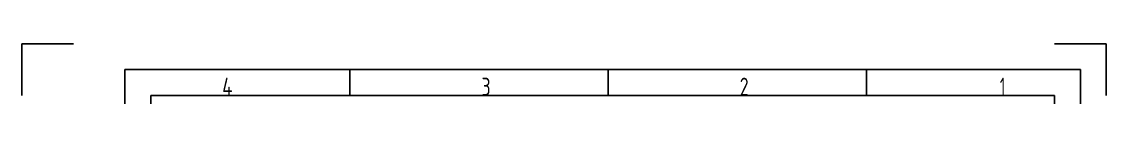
# Model space of a CAD drawing. Header units: millimetres. Extents: x 0 to 210, y 0 to 437.
# Drawn here: x 0 to 210, y 286.6 to 297 of the extents above; entities that cross this region are included whole.
import ezdxf

# ---------------------------------------------------------------- set-up
doc = ezdxf.new("R2010")
doc.units = ezdxf.units.MM
doc.layers.add('1', color=7, linetype='CONTINUOUS', true_color=0xffffff)
doc.styles.add('iso-1', font='isocp.shx')

msp = doc.modelspace()

# ---------------------------------------------------------------- linework, layer by layer
at = {"layer": '1', "color": 4, "linetype": 'Continuous'}
for p, q in [((0, 297), (0, 287)), ((0, 297), (10, 297)), ((210, 297), (200, 297)), ((210, 297), (210, 287)), ((205, 292), (20, 292)), ((20, 5), (20, 292)), ((205, 292), (205, 5))]:
    msp.add_line(p, q, dxfattribs=at)
at = {"layer": '1', "color": 1, "linetype": 'Continuous'}
for p, q in [((63.56, 292), (63.56, 287)), ((113.56, 292), (113.56, 287)), ((163.56, 292), (163.56, 287)), ((25, 287), (200, 287)), ((25, 287), (25, 10)), ((25, 72), (25, 287)), ((200, 10), (200, 287))]:
    msp.add_line(p, q, dxfattribs=at)

# ---------------------------------------------------------------- texts
at = {"layer": '1', "color": 1, "linetype": 'Continuous', "char_height": 3.5, "attachment_point": 7, "line_spacing_factor": 0.963855, "style": 'iso-1'}
for s, insert in [('\\W00.841;4 ', (38.82, 286.93)), ('\\W00.795;3 ', (89.03, 286.93)), ('\\W00.795;2 ', (139.03, 286.93)), ('\\W00.625;1 ', (189.41, 286.93))]:
    msp.add_mtext(s, dxfattribs=dict(at, insert=insert))

doc.saveas('drawing.dxf')
